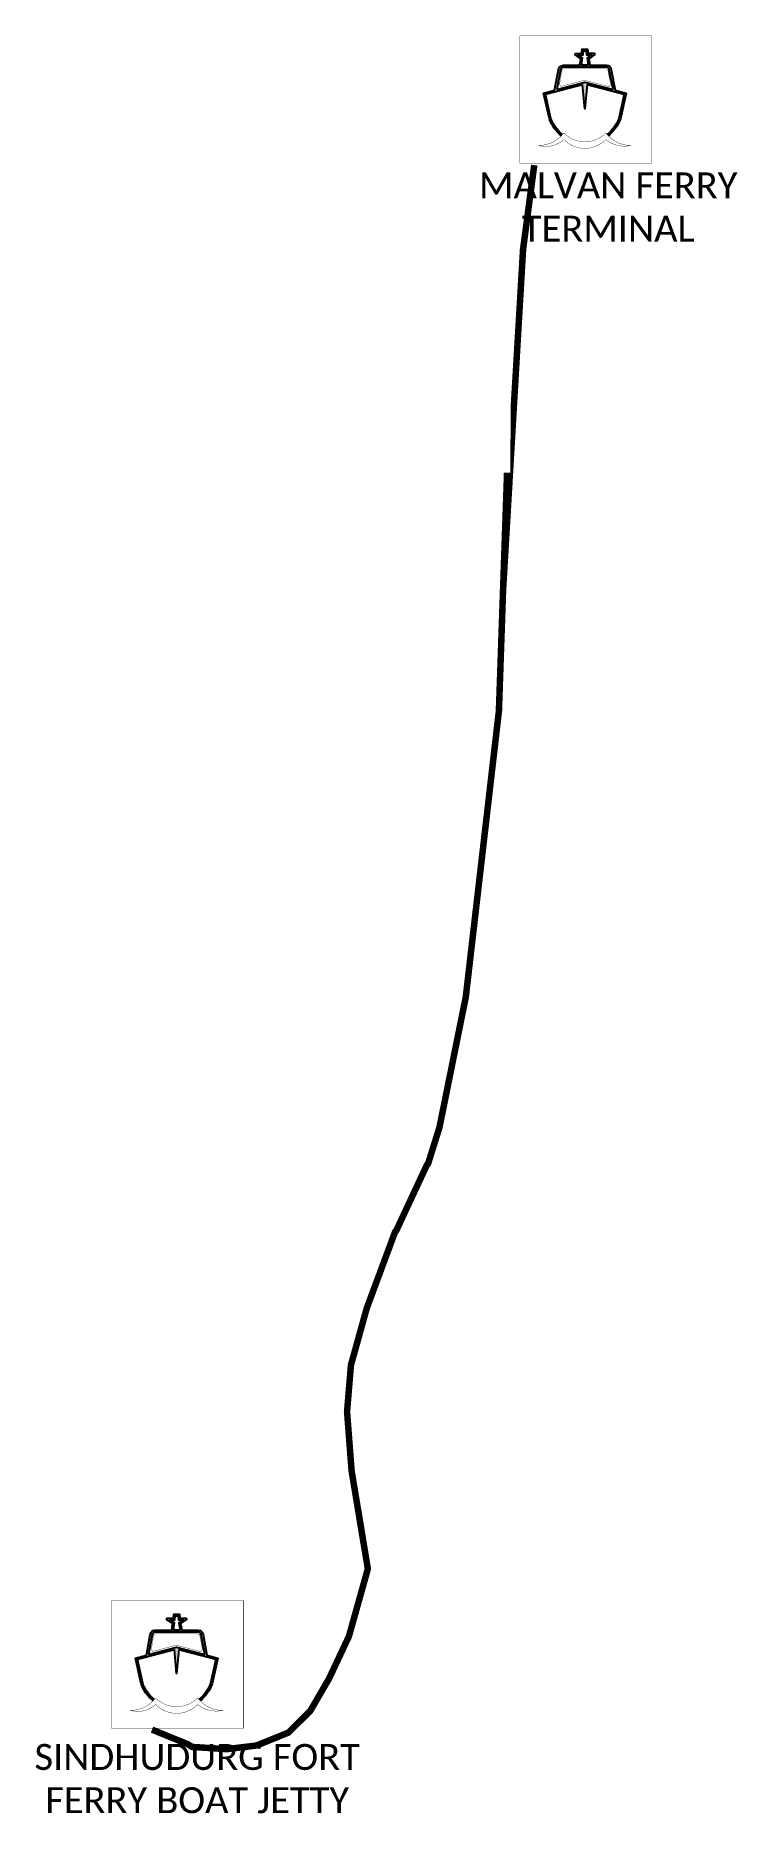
# Model space of a CAD drawing. Header units: metres. Extents: x 335339 to 335880, y 1774335 to 1775705.
import ezdxf

# ---------------------------------------------------------------- set-up
doc = ezdxf.new("R2010")
doc.units = ezdxf.units.M
doc.header["$MEASUREMENT"] = 0
doc.linetypes.add('DASHED2', pattern=[0.375, 0.25, -0.125])
for name, color, linetype in [('FERRY', 14, 'Continuous'), ('FERRY ROUTE', 5, 'Continuous'), ('JETTY TEXT', 7, 'Continuous')]:
    doc.layers.add(name, color=color, linetype=linetype)
doc.styles.get("Standard").update_dxf_attribs({"font": 'arial.ttf'})

# ---------------------------------------------------------------- blocks, each defined once
blk = doc.blocks.new('TUYJYHJ')
h = blk.add_hatch(color=256)
h.dxf.hatch_style = 1
h.paths.add_polyline_path([(-17426.77730380345, 33760.12067922911, 0.3927862821056342), (-17565.62053483564, 33888.79483199665), (-18045.23963701711, 33888.92000730036), (-18075.15813829907, 34079.65690048249), (-17900.81634181755, 34205.42773223628), (-17918.35409627907, 34237.38590785908), (-18097.85383337707, 34237.38590785908), (-18112.32219773849, 34354.1915796494), (-18271.90864763941, 34355.24792539078), (-18285.02480238292, 34236.31229714916), (-18464.51272822127, 34234.2531476897), (-18481.68271722476, 34202.09588881537), (-18305.90959973882, 34078.33331252626), (-18333.3870895935, 33888.99521061217), (-18820.86890383688, 33889.12243799714, 0.3808527176220919), (-18952.02127949527, 33761.8035615735), (-19065.77197732445, 33167.93195926664), (-19382.74123014323, 33085.26371714962), (-19216.7544370945, 32340.01030670095, 0.1416171451194941), (-18868.84562630939, 31850.58535357418, 0.01360892237406466), (-18837.23665496407, 31886.22809315703, -0.1415695783783083), (-19170.94009862691, 32353.11202456394), (-19326.33653753285, 33050.8164861004), (-18254.19399268873, 33330.44026251701), (-18190.64429161034, 32632.58336204634), (-18127.09459053195, 33330.44026251701), (-17054.95204568783, 33050.8164861004), (-17210.34848459377, 32353.11202456394, -0.1421710621749509), (-17545.96624532399, 31884.71833272626, 0.01341741412239635), (-17514.11901908676, 31849.25619918057, 0.1421216697471142), (-17164.53414612619, 32340.01030670095), (-16998.54735307745, 33085.26371714962), (-17314.66086709226, 33167.70877540258)])
h.paths.add_polyline_path([(-17376.97643132335, 33183.96119769813), (-18190.64429161034, 33396.17260646686), (-19003.39109058954, 33184.20141821958), (-18894.12574291712, 33754.65582717871, -0.3875834779859478), (-18819.45952054315, 33830.9155680708), (-17565.58943399408, 33830.58832178685, -0.4030461814670792), (-17484.65863963421, 33752.94308746336)], flags=16)
h.paths.add_polyline_path([(-17522.45012661017, 33276.10126314207), (-18153.46041359648, 33443.58660453674, 0.109975228230394), (-18246.15916250157, 33444.37827425264), (-18863.42250483326, 33280.23033987172, -0.3953326073235629), (-18919.8268321931, 33344.76533433508), (-18859.38398529461, 33724.16026166896, -0.2949015275810463), (-18803.71046241432, 33783.38639721505), (-17594.06991189247, 33781.8050210207, -0.3365151967778697), (-17524.39067708497, 33736.31951232092), (-17446.65000324044, 33340.81831299613, -0.3840616146608698)], flags=0)
h.paths.add_polyline_path([(-18093.10367534551, 33888.93249928725), (-18285.60965068107, 33888.98274122678), (-18254.94561612423, 34100.27824641029), (-18379.44956581798, 34187.94199040403), (-18242.61536020021, 34189.51180118221), (-18229.58352753777, 34307.6828074837), (-18154.14472328818, 34307.18345769771), (-18139.64219657583, 34190.10198718889), (-18002.88039829947, 34190.10198718889), (-18126.37051197051, 34101.01575185562)], flags=16)
at = {"const_width": 10}
blk.add_lwpolyline([(-20070.4241001067, 34743.39500646794), (-16263.18177793938, 34743.39500646794), (-16263.18177793938, 31058.80388587003), (-20070.4241001067, 31058.80388587003)], close=True, dxfattribs=at)
at = {"flags": 128}
for points in [[(-18868.84562630939, 31850.58535357418, -0.1416171451194942), (-19216.7544370945, 32340.01030670095), (-19382.74123014323, 33085.26371714962), (-19065.77197732445, 33167.93195926664), (-18952.02127949527, 33761.8035615735, -0.3808527176220893), (-18820.86890383688, 33889.12243799714), (-18333.3870895935, 33888.99521061217), (-18305.90959973882, 34078.33331252626), (-18481.68271722476, 34202.09588881537), (-18464.51272822127, 34234.2531476897), (-18285.02480238292, 34236.31229714916), (-18271.90864763941, 34355.24792539078), (-18112.32219773849, 34354.1915796494), (-18112.32219773849, 34354.1915796494), (-18097.85383337707, 34237.38590785908), (-17918.35409627907, 34237.38590785908), (-17900.81634181755, 34205.42773223628), (-18075.15813829907, 34079.65690048249), (-18045.23963701711, 33888.92000730036), (-17565.23063728452, 33888.79473023769), (-17565.23063728452, 33888.79473023769, -0.3919774899168683), (-17426.77730380345, 33760.12067922911), (-17314.66086709226, 33167.70877540258), (-16998.54735307745, 33085.26371714962), (-17164.53414612619, 32340.01030670095, -0.1421216697471143), (-17514.11901908676, 31849.25619918057)], [(-17376.97643132335, 33183.96119769813), (-17484.65863963421, 33752.94308746336, 0.4019781279348249), (-17565.29212063607, 33830.58824419134), (-18819.45952054315, 33830.9155680708, 0.3875834779859503), (-18894.12574291712, 33754.65582717871), (-19003.39109058954, 33184.20141821958)], [(-18837.23665496407, 31886.22809315703, -0.1415695783783083), (-19170.94009862691, 32353.11202456394), (-19326.33653753285, 33050.8164861004), (-18254.19399268873, 33330.44026251701)], [(-18127.09459053195, 33330.44026251701), (-17054.95204568783, 33050.8164861004), (-17210.34848459377, 32353.11202456394, -0.1421710621749501), (-17545.96624532399, 31884.71833272626)]]:
    blk.add_lwpolyline(points, format="xyb", dxfattribs=at)
for points in [[(-18285.60965068107, 33888.98274122678), (-18254.94561612423, 34100.27824641029), (-18379.44956581798, 34187.94199040403), (-18242.61536020021, 34189.51180118221), (-18229.58352753777, 34307.6828074837), (-18154.14472328818, 34307.18345769771), (-18139.64219657583, 34190.10198718889), (-18002.88039829947, 34190.10198718889), (-18126.37051197051, 34101.01575185562), (-18093.10367534551, 33888.93249928725)], [(-18093.10367534551, 33888.93249928725), (-18285.60965068107, 33888.98274122678)], [(-19003.39109058954, 33184.20141821958), (-18190.64429161034, 33396.17260646686), (-17376.97643132335, 33183.96119769813)], [(-18127.09459053195, 33330.44026251701), (-18190.64429161034, 32632.58336204634), (-18254.19399268873, 33330.44026251701)]]:
    blk.add_lwpolyline(points, dxfattribs=at)
at = {"const_width": 10, "flags": 128}
blk.add_lwpolyline([(-17594.06991189247, 33781.8050210207, -0.3365151967778672), (-17524.39067708497, 33736.31951232092), (-17446.65000324044, 33340.81831299613, -0.3840616146608695), (-17522.45012661017, 33276.10126314207), (-18153.46041359648, 33443.58660453674, 0.1099752282303951), (-18246.15916250157, 33444.37827425264), (-18863.42250483326, 33280.23033987172, -0.395332607323561), (-18919.8268321931, 33344.76533433508), (-18859.38398529461, 33724.16026166896, -0.2949015275810452), (-18803.71046241432, 33783.38639721505)], format="xyb", close=True, dxfattribs=at)
at = {"const_width": 10}
blk.add_lwpolyline([(-19531.09383211727, 31573.96253587655, 0.2463984816567178), (-18801.02517977334, 31932.43275837414, 0.4206167870774766), (-17583.81643082103, 31932.43275837414, 0.2445550093066921), (-16847.27659809956, 31572.29978323064, -0.2283366986673556), (-17585.12210692611, 31739.30002685229, -0.4207890366464401), (-18798.0985176565, 31741.78194629599, -0.2663095883313835)], format="xyb", close=True, dxfattribs=at)

msp = doc.modelspace()

# ---------------------------------------------------------------- linework, layer by layer
at = {"layer": 'FERRY ROUTE', "linetype": 'DASHED2', "ltscale": 200, "const_width": 5}
msp.add_lwpolyline([(335428.7555647208, 1774399.112983194), (335456.1626035004, 1774387.967888403), (335459.6194866067, 1774385.801560851), (335486.2519234397, 1774384.088460494), (335509.3130704266, 1774386.87512486), (335533.7987756224, 1774396.79815493), (335550.7385898678, 1774413.509924865), (335565.1574629308, 1774438.325395522), (335580.5290636198, 1774471.016096942), (335595.1342109246, 1774523.08414068), (335582.5863878537, 1774598.79561875), (335579.1021889125, 1774644.313983402), (335582.1013609594, 1774680.132823881), (335594.2946665068, 1774724.079267815), (335616.1142773767, 1774782.838164382), (335617.0484822738, 1774783.898472823), (335640.6373583884, 1774834.448893792), (335641.5938441436, 1774835.542005417), (335650.3145695159, 1774863.364812534), (335670.6162837255, 1774963.925412509), (335696.1560914855, 1775184.49905784), (335702.4582909239, 1775368.149396934), (335702.3813218396, 1775352.583553698), (335702.2544736484, 1775326.925097502), (335714.767367736, 1775540.280759637), (335723.3963186875, 1775605.306434941)], dxfattribs=at)

# ---------------------------------------------------------------- block references
at = {"layer": 'FERRY', "xscale": 0.0266638455042826, "yscale": 0.0266638455042826, "zscale": 0.0266638455042826}
for p in [(336247.432803786, 1774778.698476719), (335932.7908031284, 1773572.168638467)]:
    msp.add_blockref('TUYJYHJ', p, dxfattribs=at)

# ---------------------------------------------------------------- texts
at = {"layer": 'JETTY TEXT', "char_height": 20, "attachment_point": 1}
for s, width, insert in [('\\pxqc;{\\fCalibri|b0|i0|c0|p34;MALVAN FERRY TERMINAL}', 262.8826625444902, (335648.9339463408, 1775599.708531043)), ('\\pxqc;{\\fCalibri|b0|i0|c0|p34;SINDHUDURG FORT FERRY BOAT JETTY}', 329.5522530726133, (335298.7900785124, 1774388.062852668))]:
    msp.add_mtext_dynamic_manual_height_columns(s, width=width, gutter_width=0.9999999999999999, heights=[54.02823951260235], dxfattribs=dict(at, insert=insert))

doc.saveas('drawing.dxf')
